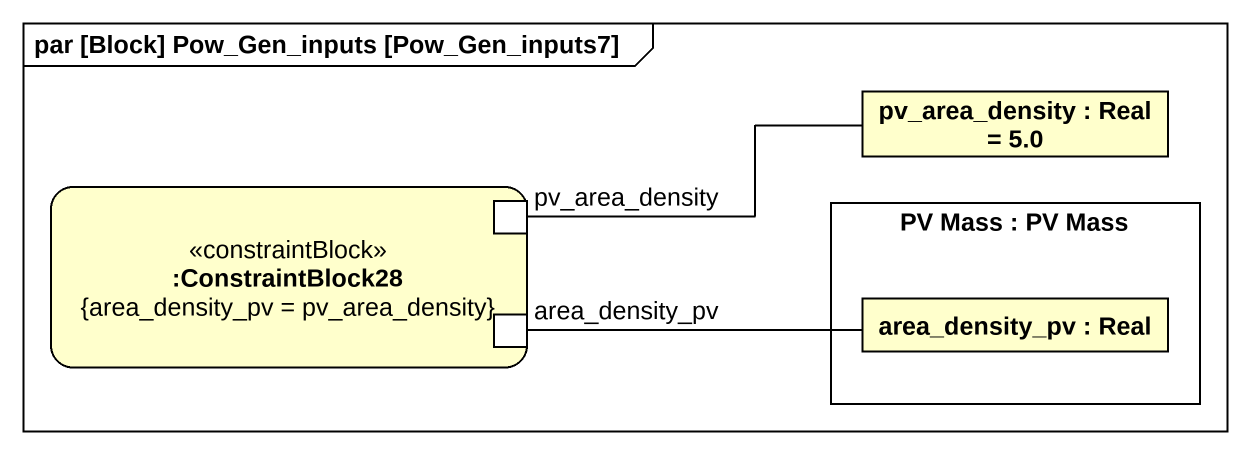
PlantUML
@startuml
mainframe par [Block] Pow_Gen_inputs [Pow_Gen_inputs7]
rectangle "pv_area_density : Real = 5.0" as pv_area_density
rectangle ":ConstraintBlock28\n{area_density_pv = pv_area_density}" as ConstraintBlock28 <<constraintBlock>> {
  port "pv_area_density" as pv_area_density_2
  port area_density_pv
}
rectangle "PV Mass : PV Mass" as PV_Mass {
  rectangle "area_density_pv : Real" as area_density_pv_2
}
pv_area_density_2 -right- pv_area_density
area_density_pv -right- area_density_pv_2
@enduml
